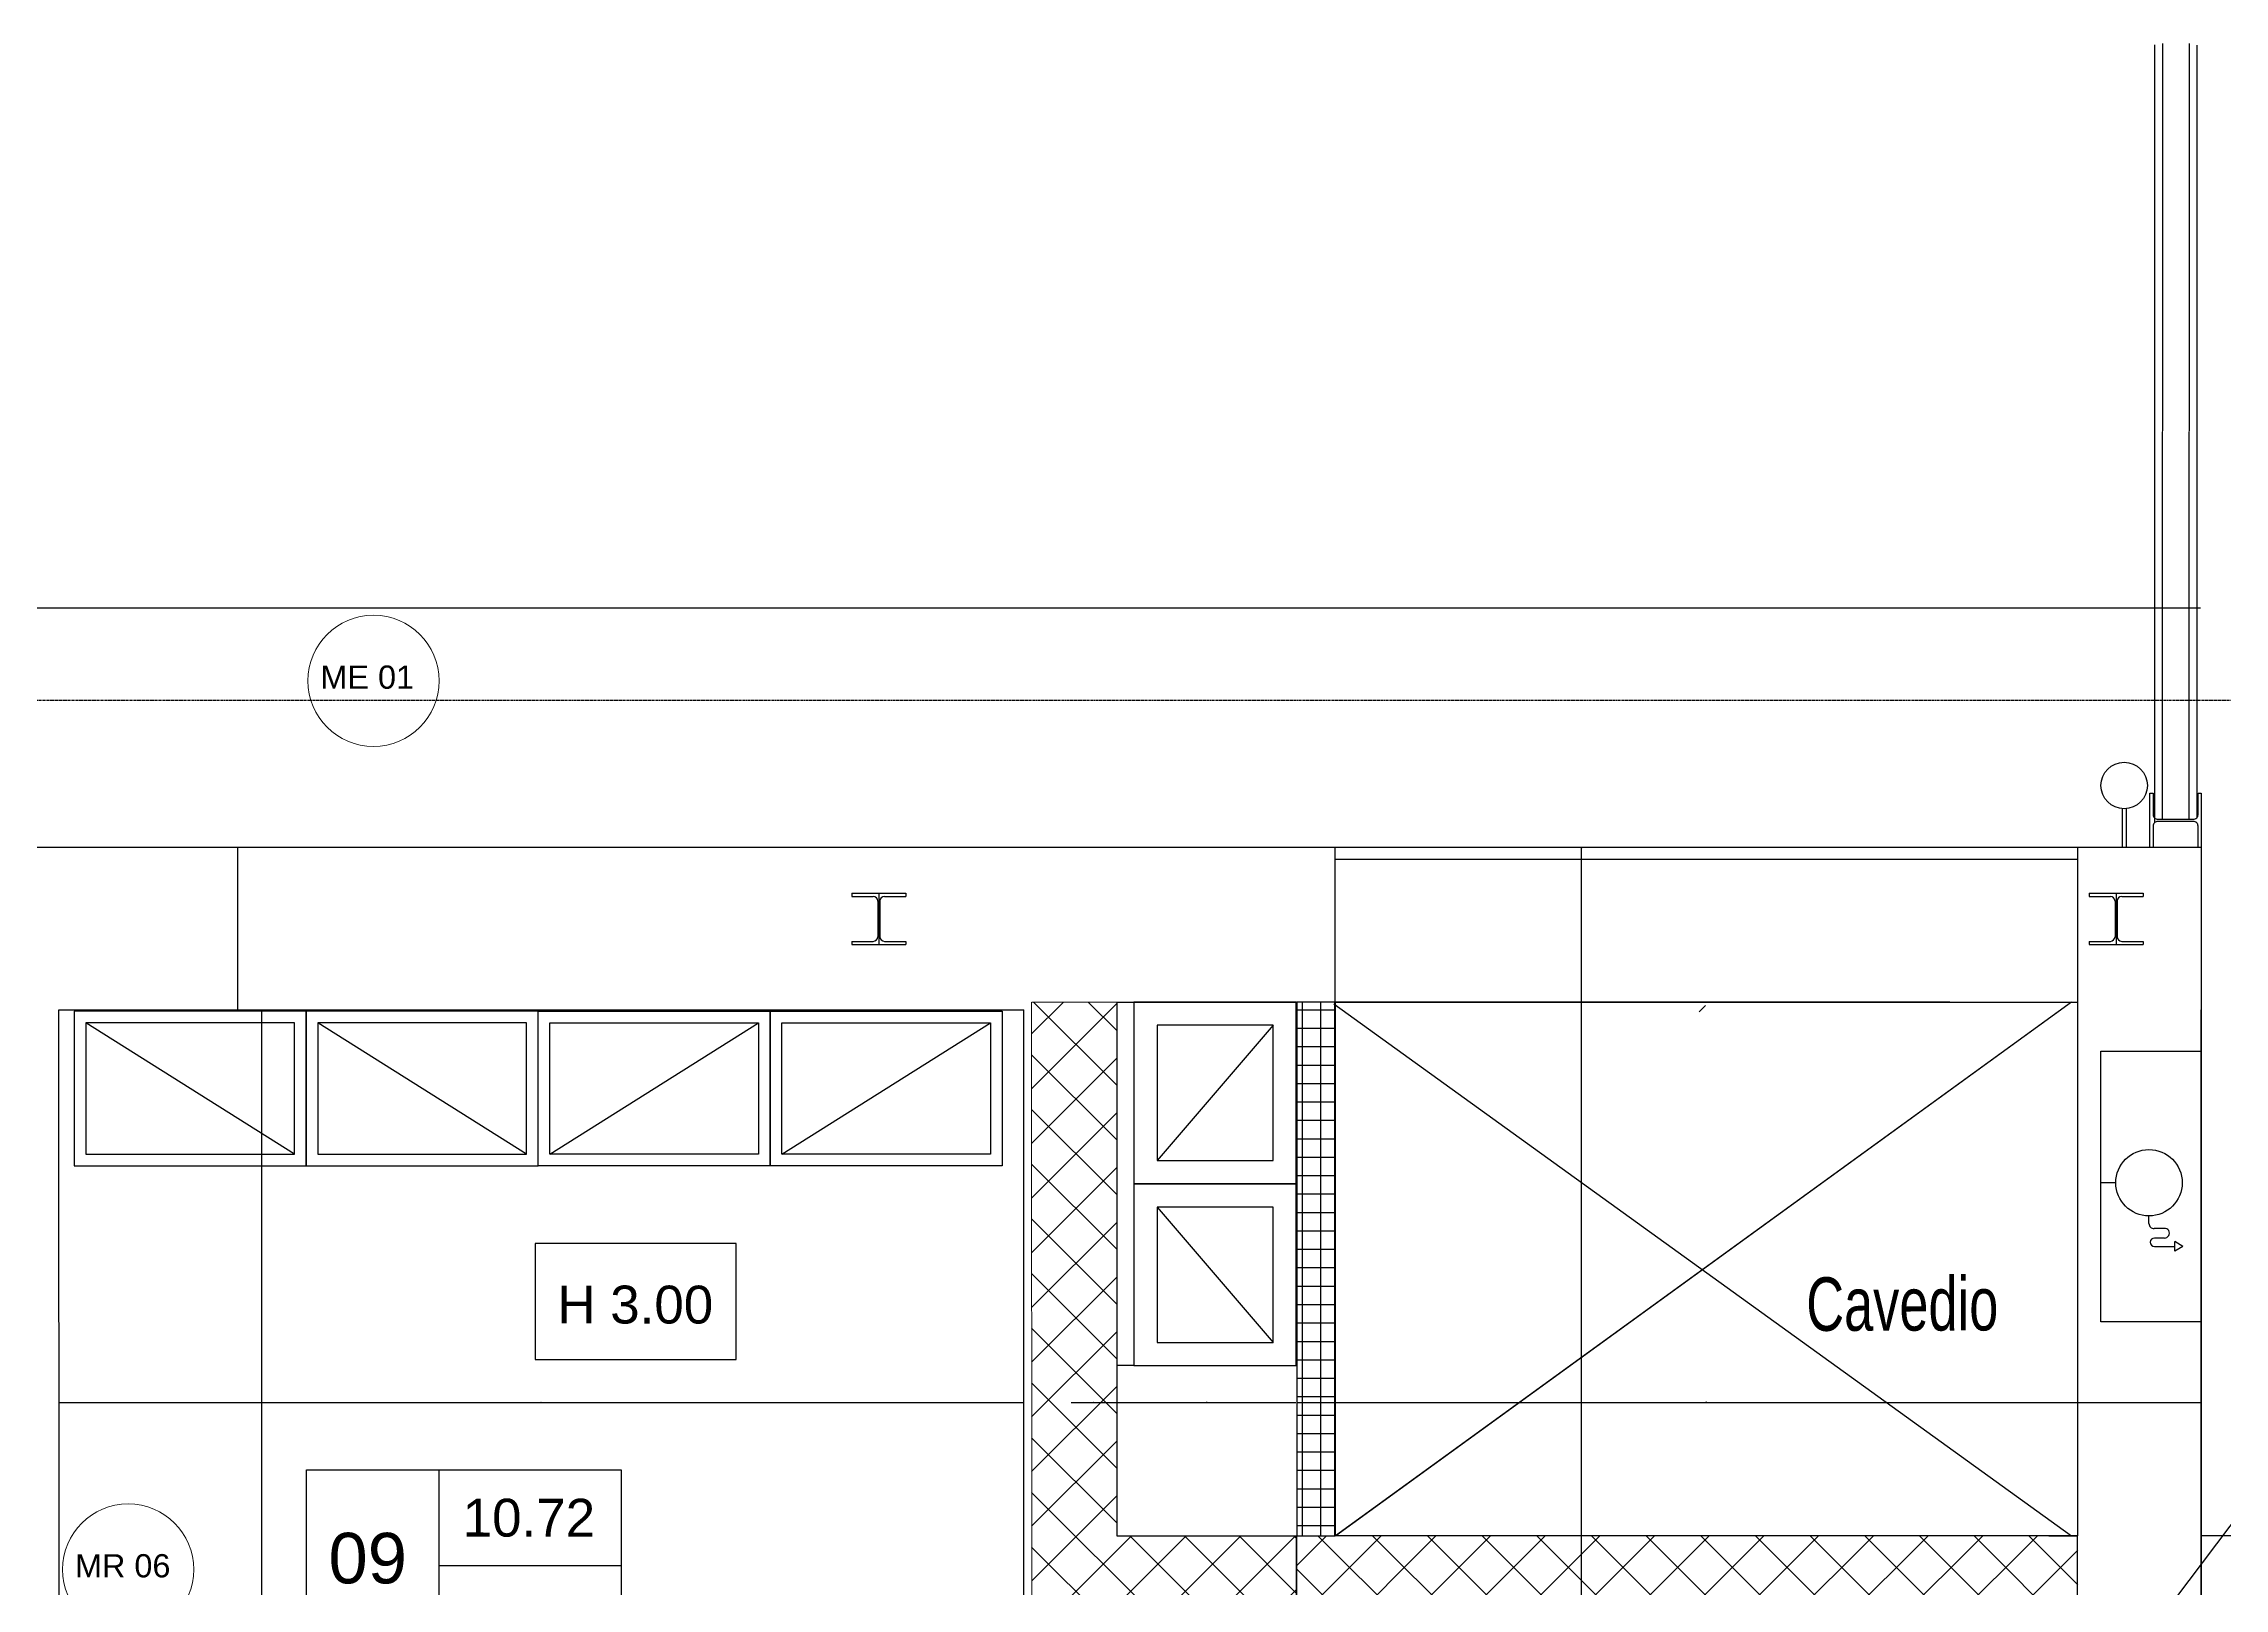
# Model space of a CAD drawing. Header units: millimetres. Extents: x -3782782348 to 131293, y -36553 to 57271.
# Drawn here: x 93347 to 93911, y -18177 to -17777 of the extents above; entities that cross this region are included whole.
import ezdxf

# ---------------------------------------------------------------- set-up
doc = ezdxf.new("R2010")
doc.units = ezdxf.units.MM
doc.header["$LTSCALE"] = 0.01
for name, pattern in [('ACAD_ISO03W100', [30, 12, -18]), ('CONTINOUS', [0]), ('HIDDEN', [0.375, 0.25, -0.125])]:
    doc.linetypes.add(name, pattern=pattern)
doc.layers.get('Defpoints').update_dxf_attribs({"color": 253})
for name, color, linetype in [('EPC QUARTO PILASTRI ACCIAIO DEFINITIVO', 1, 'ACAD_ISO03W100'), ('Idranti', 253, 'Continuous'), ('MAX MACCHINARIO', 252, 'Continuous'), ('MR_MURATURA REI 90', 255, 'Continuous'), ('X_Ascensori', 8, 'Continuous'), ('X_cavedi', 1, 'Continuous'), ('X_Esterno', 8, 'Continuous'), ('X_MURI', 8, 'Continuous'), ('X_Numerazione camere', 8, 'Continuous'), ('X_Proiezini', 1, 'Continuous'), ('X_quote 1', 253, 'Continuous'), ('X_Serramenti Int', 8, 'Continuous'), ('X_TESTI', 253, 'Continuous')]:
    doc.layers.add(name, color=color, linetype=linetype)
for name, color, linetype, lineweight in [('EPC RETINI PIANO INTERRATO DEFINITIVO', 4, 'Continuous', 0), ('EPC RETINI PIANO TERRENO', 4, 'Continuous', 0), ('EPC TERRENO DEFINITIVO PILASTRI', 2, 'Continuous', 0), ('MR_MURATURA REI SIMBOLI', 130, 'Continuous', 5)]:
    doc.layers.add(name, color=color, linetype=linetype, lineweight=lineweight)
doc.styles.add('nomi', font='arial.ttf')
doc.styles.add('QUOTE', font='simplex.shx', dxfattribs={"width": 0.7})
doc.styles.get("Standard").update_dxf_attribs({"font": 'arial.ttf'})
doc.dimstyles.get("Standard").update_dxf_attribs({"dimscale": 0, "dimtxt": 0.18, "dimasz": 0.18, "dimexe": 0.18, "dimexo": 0.0625, "dimgap": 0.09, "dimtad": 1, "dimdec": 0, "dimzin": 0, "dimdsep": 46, "dimtxsty": 'Standard', "dimcen": 0.09, "dimclrd": 256, "dimclre": 256, "dimclrt": 5, "dimadec": 0, "dimazin": 0, "dimtfac": 1, "dimtdec": 0, "dimtix": 1, "dimtofl": 0, "dimtmove": 2, "dimatfit": 3, "dimfxl": 1, "dimtolj": 1, "dimtzin": 0, "dimarcsym": 0})

# ---------------------------------------------------------------- blocks, each defined once
blk = doc.blocks.new('*D89')
at = {"layer": 'Defpoints', "color": 0, "transparency": 16777216}
for p in [(91683.73, -17923.15, 0), (93904.72, -17923.15, 0), (93904.72, -17923.15, 0)]:
    blk.add_point(p, dxfattribs=at)
at = {"layer": 'X_quote 1', "lineweight": -2, "transparency": 16777216}
blk.add_line((91683.91, -17923.15, 0), (93904.54, -17923.15, 0), dxfattribs=at)
at = {"layer": 'X_quote 1', "transparency": 16777216}
for points in [[(91683.91, -17923.12, 0), (91683.91, -17923.18, 0), (91683.73, -17923.15, 0)], [(93904.54, -17923.12, 0), (93904.54, -17923.18, 0), (93904.72, -17923.15, 0)]]:
    blk.add_solid(points, dxfattribs=at)
at = {"layer": 'X_quote 1', "color": 5, "transparency": 16777216, "insert": (92794.23, -17922.97, 0), "char_height": 0.18, "attachment_point": 5}
blk.add_mtext('\\A1;2221', dxfattribs=at)
blk = doc.blocks.new('*D349')
at = {"layer": 'Defpoints', "color": 0, "transparency": 16777216}
for p in [(93396.94, -17985.06, 0), (93411.94, -17985.06), (93414.17, -18027.06, 0)]:
    blk.add_point(p, dxfattribs=at)
at = {"layer": 'X_quote 1', "lineweight": -2, "transparency": 16777216}
blk.add_line((93396.94, -18026.88, 0), (93396.94, -17985.24, 0), dxfattribs=at)
at = {"layer": 'X_quote 1', "transparency": 16777216}
for points in [[(93396.91, -17985.24, 0), (93396.97, -17985.24, 0), (93396.94, -17985.06, 0)], [(93396.91, -18026.88, 0), (93396.97, -18026.88, 0), (93396.94, -18027.06, 0)]]:
    blk.add_solid(points, dxfattribs=at)
at = {"layer": 'X_quote 1', "color": 5, "transparency": 16777216, "insert": (93396.76, -18006.06, 0), "char_height": 0.18, "attachment_point": 5, "rotation": 90}
blk.add_mtext('\\A1;42', dxfattribs=at)
blk = doc.blocks.new('*D113')
at = {"layer": 'Defpoints', "color": 0, "transparency": 16777216}
for p in [(93350.71, -18027.05, 0), (93600.22, -18027.05, 0), (93600.22, -18128.56)]:
    blk.add_point(p, dxfattribs=at)
at = {"layer": 'X_quote 1', "lineweight": -2, "transparency": 16777216}
blk.add_line((93350.89, -18128.56), (93600.04, -18128.56), dxfattribs=at)
at = {"layer": 'X_quote 1', "transparency": 16777216}
for points in [[(93350.89, -18128.53), (93350.89, -18128.59), (93350.71, -18128.56)], [(93600.04, -18128.53), (93600.04, -18128.59), (93600.22, -18128.56)]]:
    blk.add_solid(points, dxfattribs=at)
at = {"layer": 'X_quote 1', "color": 5, "transparency": 16777216, "insert": (93475.46, -18128.38), "char_height": 0.18, "attachment_point": 5}
blk.add_mtext('\\A1;250', dxfattribs=at)
blk = doc.blocks.new('*D114')
at = {"layer": 'Defpoints', "color": 0, "transparency": 16777216}
for p in [(93612.24, -18128.56, 0), (93624.24, -18128.56, 0), (93624.24, -18128.56)]:
    blk.add_point(p, dxfattribs=at)
at = {"layer": 'X_quote 1', "lineweight": -2, "transparency": 16777216}
blk.add_line((93612.42, -18128.56), (93624.06, -18128.56), dxfattribs=at)
at = {"layer": 'X_quote 1', "transparency": 16777216}
for points in [[(93612.42, -18128.53), (93612.42, -18128.59), (93612.24, -18128.56)], [(93624.06, -18128.53), (93624.06, -18128.59), (93624.24, -18128.56)]]:
    blk.add_solid(points, dxfattribs=at)
at = {"layer": 'X_quote 1', "color": 5, "transparency": 16777216, "insert": (93618.24, -18128.38), "char_height": 0.18, "attachment_point": 5}
blk.add_mtext('\\A1;12', dxfattribs=at)
blk = doc.blocks.new('*D115')
at = {"layer": 'Defpoints', "color": 0, "transparency": 16777216}
for p in [(93624.24, -18128.56, 0), (93670.74, -18128.56, 0), (93670.74, -18128.56)]:
    blk.add_point(p, dxfattribs=at)
at = {"layer": 'X_quote 1', "lineweight": -2, "transparency": 16777216}
blk.add_line((93624.42, -18128.56), (93670.56, -18128.56), dxfattribs=at)
at = {"layer": 'X_quote 1', "transparency": 16777216}
for points in [[(93624.42, -18128.53), (93624.42, -18128.59), (93624.24, -18128.56)], [(93670.56, -18128.53), (93670.56, -18128.59), (93670.74, -18128.56)]]:
    blk.add_solid(points, dxfattribs=at)
at = {"layer": 'X_quote 1', "color": 5, "transparency": 16777216, "insert": (93647.49, -18128.38), "char_height": 0.18, "attachment_point": 5}
blk.add_mtext('\\A1;46', dxfattribs=at)
blk = doc.blocks.new('*D116')
at = {"layer": 'Defpoints', "color": 0, "transparency": 16777216}
for p in [(93670.74, -18128.56, 0), (93680.7, -18128.56, 0), (93680.7, -18128.56)]:
    blk.add_point(p, dxfattribs=at)
at = {"layer": 'X_quote 1', "lineweight": -2, "transparency": 16777216}
blk.add_line((93670.92, -18128.56), (93680.52, -18128.56), dxfattribs=at)
at = {"layer": 'X_quote 1', "transparency": 16777216}
for points in [[(93670.92, -18128.53), (93670.92, -18128.59), (93670.74, -18128.56)], [(93680.52, -18128.53), (93680.52, -18128.59), (93680.7, -18128.56)]]:
    blk.add_solid(points, dxfattribs=at)
at = {"layer": 'X_quote 1', "color": 5, "transparency": 16777216, "insert": (93675.72, -18128.38), "char_height": 0.18, "attachment_point": 5}
blk.add_mtext('\\A1;10', dxfattribs=at)
blk = doc.blocks.new('*D117')
at = {"layer": 'Defpoints', "color": 0, "transparency": 16777216}
for p in [(93624.24, -18128.56, 0), (93670.74, -18128.56, 0), (93670.74, -18128.56)]:
    blk.add_point(p, dxfattribs=at)
at = {"layer": 'X_quote 1', "lineweight": -2, "transparency": 16777216}
blk.add_line((93624.42, -18128.56), (93670.56, -18128.56), dxfattribs=at)
at = {"layer": 'X_quote 1', "transparency": 16777216}
for points in [[(93624.42, -18128.53), (93624.42, -18128.59), (93624.24, -18128.56)], [(93670.56, -18128.53), (93670.56, -18128.59), (93670.74, -18128.56)]]:
    blk.add_solid(points, dxfattribs=at)
at = {"layer": 'X_quote 1', "color": 5, "transparency": 16777216, "insert": (93647.49, -18128.38), "char_height": 0.18, "attachment_point": 5}
blk.add_mtext('\\A1;46', dxfattribs=at)
blk = doc.blocks.new('*D256')
at = {"layer": 'Defpoints', "color": 0, "transparency": 16777216}
for p in [(93872.72, -18128.56, 0), (93680.7, -18163.04, 0), (93872.72, -18163.04, 0)]:
    blk.add_point(p, dxfattribs=at)
at = {"layer": 'X_quote 1', "lineweight": -2, "transparency": 16777216}
blk.add_line((93680.88, -18128.56, 0), (93872.54, -18128.56, 0), dxfattribs=at)
at = {"layer": 'X_quote 1', "transparency": 16777216}
for points in [[(93680.88, -18128.53, 0), (93680.88, -18128.59, 0), (93680.7, -18128.56, 0)], [(93872.54, -18128.53, 0), (93872.54, -18128.59, 0), (93872.72, -18128.56, 0)]]:
    blk.add_solid(points, dxfattribs=at)
at = {"layer": 'X_quote 1', "color": 5, "transparency": 16777216, "insert": (93776.71, -18128.38, 0), "char_height": 0.18, "attachment_point": 5}
blk.add_mtext('\\A1;192', dxfattribs=at)
blk = doc.blocks.new('*D285')
at = {"layer": 'Defpoints', "color": 0, "transparency": 16777216}
for p in [(93744.45, -18163.04, 0), (93764.94, -18163.04, 0), (93764.94, -18185.03, 0)]:
    blk.add_point(p, dxfattribs=at)
at = {"layer": 'X_quote 1', "lineweight": -2, "transparency": 16777216}
for p, q in [((93764.87, -18163.04, 0), (93744.27, -18163.04, 0)), ((93744.45, -18184.85, 0), (93744.45, -18163.22, 0)), ((93764.87, -18185.03, 0), (93744.27, -18185.03, 0))]:
    blk.add_line(p, q, dxfattribs=at)
at = {"layer": 'X_quote 1', "transparency": 16777216}
for points in [[(93744.42, -18163.22, 0), (93744.48, -18163.22, 0), (93744.45, -18163.04, 0)], [(93744.42, -18184.85, 0), (93744.48, -18184.85, 0), (93744.45, -18185.03, 0)]]:
    blk.add_solid(points, dxfattribs=at)
at = {"layer": 'X_quote 1', "color": 5, "transparency": 16777216, "insert": (93744.27, -18174.04, 0), "char_height": 0.18, "attachment_point": 5, "rotation": 90}
blk.add_mtext('\\A1;22', dxfattribs=at)
blk = doc.blocks.new('*D286')
at = {"layer": 'Defpoints', "color": 0, "transparency": 16777216}
for p in [(93744.45, -18025.05, 0), (93744.45, -18025.05, 0), (93764.94, -18163.04, 0)]:
    blk.add_point(p, dxfattribs=at)
at = {"layer": 'X_quote 1', "lineweight": -2, "transparency": 16777216}
for p, q in [((93744.39, -18025.05, 0), (93744.27, -18025.05, 0)), ((93744.45, -18162.86, 0), (93744.45, -18025.23, 0)), ((93764.87, -18163.04, 0), (93744.27, -18163.04, 0))]:
    blk.add_line(p, q, dxfattribs=at)
at = {"layer": 'X_quote 1', "transparency": 16777216}
for points in [[(93744.42, -18025.23, 0), (93744.48, -18025.23, 0), (93744.45, -18025.05, 0)], [(93744.42, -18162.86, 0), (93744.48, -18162.86, 0), (93744.45, -18163.04, 0)]]:
    blk.add_solid(points, dxfattribs=at)
at = {"layer": 'X_quote 1', "color": 5, "transparency": 16777216, "insert": (93744.27, -18094.04, 0), "char_height": 0.18, "attachment_point": 5, "rotation": 90}
blk.add_mtext('\\A1;138', dxfattribs=at)
blk = doc.blocks.new('*D287')
at = {"layer": 'Defpoints', "color": 0, "transparency": 16777216}
for p in [(93744.45, -17985.11), (93744.45, -17985.11, 0), (93744.45, -18025.05, 0)]:
    blk.add_point(p, dxfattribs=at)
at = {"layer": 'X_quote 1', "lineweight": -2, "transparency": 16777216}
for p, q in [((93744.45, -18024.87, 0), (93744.45, -17985.29, 0)), ((93744.51, -17985.11, 0), (93744.63, -17985.11, 0)), ((93744.39, -18025.05, 0), (93744.27, -18025.05, 0))]:
    blk.add_line(p, q, dxfattribs=at)
at = {"layer": 'X_quote 1', "transparency": 16777216}
for points in [[(93744.42, -17985.29, 0), (93744.48, -17985.29, 0), (93744.45, -17985.11, 0)], [(93744.42, -18024.87, 0), (93744.48, -18024.87, 0), (93744.45, -18025.05, 0)]]:
    blk.add_solid(points, dxfattribs=at)
at = {"layer": 'X_quote 1', "color": 5, "transparency": 16777216, "insert": (93744.27, -18005.08, 0), "char_height": 0.18, "attachment_point": 5, "rotation": 90}
blk.add_mtext('\\A1;40', dxfattribs=at)
blk = doc.blocks.new('*D375')
at = {"layer": 'Defpoints', "color": 0, "transparency": 16777216}
for p in [(93403.09, -18027.41, 0), (93444.57, -18027.41, 0), (93464.78, -18427.06, 0)]:
    blk.add_point(p, dxfattribs=at)
at = {"layer": 'X_quote 1', "lineweight": -2, "transparency": 16777216}
for p, q in [((93444.51, -18027.41, 0), (93402.91, -18027.41, 0)), ((93403.09, -18426.88, 0), (93403.09, -18027.59, 0)), ((93464.72, -18427.06, 0), (93402.91, -18427.06, 0))]:
    blk.add_line(p, q, dxfattribs=at)
at = {"layer": 'X_quote 1', "transparency": 16777216}
for points in [[(93403.06, -18027.59, 0), (93403.12, -18027.59, 0), (93403.09, -18027.41, 0)], [(93403.06, -18426.88, 0), (93403.12, -18426.88, 0), (93403.09, -18427.06, 0)]]:
    blk.add_solid(points, dxfattribs=at)
at = {"layer": 'X_quote 1', "color": 5, "transparency": 16777216, "insert": (93402.9, -18227.24, 0), "char_height": 0.18, "attachment_point": 5, "rotation": 90}
blk.add_mtext('\\A1;400', dxfattribs=at)
blk = doc.blocks.new('*D400')
at = {"layer": 'Defpoints', "color": 0, "transparency": 16777216}
for p in [(93872.78, -18128.62, 0), (93904.72, -18128.62), (93904.72, -18128.62, 0)]:
    blk.add_point(p, dxfattribs=at)
at = {"layer": 'X_quote 1', "lineweight": -2, "transparency": 16777216}
for p, q in [((93872.78, -18128.55, 0), (93872.78, -18128.44, 0)), ((93872.96, -18128.62, 0), (93904.54, -18128.62, 0)), ((93904.72, -18128.55, 0), (93904.72, -18128.44, 0))]:
    blk.add_line(p, q, dxfattribs=at)
at = {"layer": 'X_quote 1', "transparency": 16777216}
for points in [[(93872.96, -18128.59, 0), (93872.96, -18128.65, 0), (93872.78, -18128.62, 0)], [(93904.54, -18128.59, 0), (93904.54, -18128.65, 0), (93904.72, -18128.62, 0)]]:
    blk.add_solid(points, dxfattribs=at)
at = {"layer": 'X_quote 1', "color": 5, "transparency": 16777216, "insert": (93888.75, -18128.43, 0), "char_height": 0.18, "attachment_point": 5}
blk.add_mtext('\\A1;32', dxfattribs=at)

msp = doc.modelspace()

# ---------------------------------------------------------------- hatches: boundary and pattern name
at = {"layer": 'EPC RETINI PIANO INTERRATO DEFINITIVO'}
h = msp.add_hatch(dxfattribs=at)
h.set_pattern_fill('_USER', color=256, scale=10, angle=45, style=0, double=1, pattern_type=0)
h.set_pattern_definition([(45, (96724.926, -73812.586), (-7.0710678, 7.0710678), []), (135, (96724.926, -73812.586), (-7.0710678, -7.0710678), [])])
h.paths.add_polyline_path([(93624.22, -18025.05), (93602.21, -18025.05), (93602.22, -18185.05), (93670.66, -18185.05), (93670.66, -18163.05), (93624.22, -18163.05)])
h.paths.add_polyline_path([(93610.74, -18111.65), (93630.61, -18111.65), (93630.61, -18127.05), (93610.74, -18127.05)], flags=24)
at = {"layer": 'EPC RETINI PIANO TERRENO'}
h = msp.add_hatch(dxfattribs=at)
h.set_pattern_fill('_USER', color=256, scale=10, angle=45, style=0, double=1, pattern_type=0)
h.set_pattern_definition([(45, (96724.996, -16955.019), (-7.071068, 7.071068), []), (135, (96724.996, -16955.019), (-7.071068, -7.071068), [])])
h.paths.add_polyline_path([(93670.79, -18427.06), (93670.78, -18427.06), (93670.78, -18435.08), (93692.78, -18435.08), (93692.79, -18185.06), (93857.79, -18185.06), (93857.78, -18435.08), (93857.79, -18435.08), (93865.28, -18435.08), (93872.79, -18435.08), (93872.78, -18163.06), (93865.28, -18163.06), (93670.79, -18163.06)])
at = {"layer": 'MR_MURATURA REI 90'}
h = msp.add_hatch(dxfattribs=at)
h.set_pattern_fill('NET', color=256, scale=1.5, angle=90, style=0)
h.set_pattern_definition([(90, (96725, -48259.4036), (-4.7625, 3e-16), []), (180, (96725, -48259.4036), (-6e-16, -4.7625), [])])
h.paths.add_polyline_path([(93670.8, -18163.04), (93680.7, -18163.04), (93680.7, -18025.05), (93670.8, -18025.05)])

# ---------------------------------------------------------------- linework, layer by layer
at = {"layer": 'EPC QUARTO PILASTRI ACCIAIO DEFINITIVO', "linetype": 'CONTINOUS'}
for p, q in [((93555.7, -17996.9, 0), (93569.7, -17996.9, 0)), ((93555.7, -17996.9, 0), (93555.7, -17997.75, 0)), ((93555.7, -17996.9, 0), (93569.7, -17996.9, 0)), ((93555.7, -17996.9, 0), (93555.7, -17997.75, 0)), ((93569.7, -17996.9, 0), (93569.7, -17997.75, 0)), ((93569.7, -17996.9, 0), (93569.7, -17997.75, 0)), ((93875.68, -17996.9, 0), (93889.68, -17996.9, 0)), ((93875.68, -17996.9, 0), (93875.68, -17997.75, 0)), ((93889.68, -17996.9, 0), (93889.68, -17997.75, 0)), ((93555.7, -17997.75, 0), (93561.22, -17997.75, 0)), ((93555.7, -17997.75, 0), (93561.22, -17997.75, 0)), ((93562.42, -17998.95, 0), (93562.42, -18008.15, 0)), ((93562.42, -17998.95, 0), (93562.42, -18008.15, 0)), ((93562.97, -17998.95, 0), (93562.97, -18008.15, 0)), ((93562.97, -17998.95, 0), (93562.97, -18008.15, 0)), ((93564.17, -17997.75, 0), (93569.7, -17997.75, 0)), ((93564.17, -17997.75, 0), (93569.7, -17997.75, 0)), ((93875.68, -17997.75, 0), (93881.2, -17997.75, 0)), ((93882.4, -17998.95, 0), (93882.4, -18008.15, 0)), ((93882.95, -17998.95, 0), (93882.95, -18008.15, 0)), ((93884.15, -17997.75, 0), (93889.68, -17997.75, 0)), ((93555.7, -18009.35, 0), (93561.22, -18009.35, 0)), ((93555.7, -18009.35, 0), (93555.7, -18010.2, 0)), ((93555.7, -18009.35, 0), (93561.22, -18009.35, 0)), ((93555.7, -18009.35, 0), (93555.7, -18010.2, 0)), ((93555.7, -18010.2, 0), (93569.7, -18010.2, 0)), ((93555.7, -18010.2, 0), (93569.7, -18010.2, 0)), ((93564.17, -18009.35, 0), (93569.7, -18009.35, 0)), ((93564.17, -18009.35, 0), (93569.7, -18009.35, 0)), ((93569.7, -18009.35, 0), (93569.7, -18010.2, 0)), ((93569.7, -18009.35, 0), (93569.7, -18010.2, 0)), ((93875.68, -18009.35, 0), (93881.2, -18009.35, 0)), ((93875.68, -18009.35, 0), (93875.68, -18010.2, 0)), ((93875.68, -18010.2, 0), (93889.68, -18010.2, 0)), ((93884.15, -18009.35, 0), (93889.68, -18009.35, 0)), ((93889.68, -18009.35, 0), (93889.68, -18010.2, 0))]:
    msp.add_line(p, q, dxfattribs=at)
at = {"layer": 'EPC QUARTO PILASTRI ACCIAIO DEFINITIVO', "linetype": 'CONTINOUS', "ltscale": 0.01}
for p, q in [((93562.7, -17996.9, 0), (93562.7, -18010.2, 0)), ((93562.7, -17996.9, 0), (93562.7, -18010.2, 0)), ((93882.68, -17996.9, 0), (93882.68, -18010.2, 0))]:
    msp.add_line(p, q, dxfattribs=at)
at = {"layer": 'EPC QUARTO PILASTRI ACCIAIO DEFINITIVO', "linetype": 'CONTINOUS'}
msp.add_lwpolyline([(93904.72, -17971.06), (93904.72, -17985.06), (93903.87, -17985.06), (93903.87, -17979.54, 0.414214), (93902.67, -17978.34), (93893.47, -17978.34, 0.414214), (93892.27, -17979.54), (93892.27, -17985.06), (93891.42, -17985.06), (93891.42, -17971.06), (93892.27, -17971.06), (93892.27, -17976.59, 0.414214), (93893.47, -17977.79), (93902.67, -17977.79, 0.414214), (93903.87, -17976.59), (93903.87, -17971.06)], format="xyb", close=True, dxfattribs=at)
for centre, start, end in [((93561.22, -17998.95, 0), 0, 90), ((93561.22, -17998.95, 0), 0, 90), ((93564.17, -17998.95, 0), 90, 180), ((93564.17, -17998.95, 0), 90, 180), ((93881.2, -17998.95, 0), 0, 90), ((93884.15, -17998.95, 0), 90, 180), ((93561.22, -18008.15, 0), 270, 0), ((93561.22, -18008.15, 0), 270, 0), ((93564.17, -18008.15, 0), 180, 270), ((93564.17, -18008.15, 0), 180, 270), ((93881.2, -18008.15, 0), 270, 0), ((93884.15, -18008.15, 0), 180, 270)]:
    msp.add_arc(centre, 1.2, start, end, dxfattribs=at)
at = {"layer": 'EPC TERRENO DEFINITIVO PILASTRI'}
for p, q in [((93865.23, -18163.04, 0), (93670.74, -18163.04, 0)), ((93670.77, -18435.05, 0), (93670.8, -18163.04, 0)), ((93865.28, -18163.03, 0), (93670.79, -18163.03, 0)), ((93865.23, -18163.04, 0), (93872.78, -18163.04, 0))]:
    msp.add_line(p, q, dxfattribs=at)
at = {"layer": 'EPC TERRENO DEFINITIVO PILASTRI', "elevation": 0}
msp.add_lwpolyline([(93602.22, -18025.05), (93624.22, -18025.05), (93624.22, -18163.05), (93670.66, -18163.05), (93670.66, -18185.05), (93602.22, -18185.05), (93602.21, -18025.05)], dxfattribs=at)
at = {"layer": 'Idranti'}
for p, q in [((93878.72, -18107.75), (93878.72, -18037.75)), ((93878.72, -18037.75), (93904.72, -18037.75)), ((93904.72, -18037.75), (93904.72, -18107.75)), ((93882.59, -18071.77), (93878.72, -18071.77)), ((93891.18, -18082.32), (93891.18, -18080.36)), ((93895.13, -18083.57), (93892.53, -18083.57)), ((93895.19, -18086.06), (93892.58, -18086.06)), ((93899.96, -18088.24), (93897.86, -18086.98)), ((93897.86, -18089.5), (93897.86, -18086.98)), ((93892.58, -18088.24), (93897.86, -18088.24)), ((93899.96, -18088.24), (93897.86, -18089.5)), ((93904.72, -18107.75), (93878.72, -18107.75))]:
    msp.add_line(p, q, dxfattribs=at)
msp.add_circle((93891.18, -18071.77), 8.59, dxfattribs=at)
for centre, radius, start, end in [((93892.43, -18082.32), 1.25, 180, 274.2996), ((93892.58, -18087.15), 1.09, 90, 270), ((93895.22, -18084.82), 1.25, 268.3459, 94.2996)]:
    msp.add_arc(centre, radius, start, end, dxfattribs=at)
at = {"layer": 'MAX MACCHINARIO'}
msp.add_line((93774.87, -18027.56), (93776.45, -18025.98), dxfattribs=at)
at = {"layer": 'MR_MURATURA REI 90', "elevation": 0}
msp.add_lwpolyline([(93670.8, -18163.04), (93680.7, -18163.04), (93680.7, -18025.05), (93670.8, -18025.05)], close=True, dxfattribs=at)
at = {"layer": 'MR_MURATURA REI SIMBOLI'}
for centre in [(93432.01, -17942, 0), (93368.55, -18171.77, 0)]:
    msp.add_circle(centre, 16.97, dxfattribs=at)
at = {"layer": 'X_Ascensori'}
for p, q in [((93411.57, -18064.41, 0), (93357.57, -18030.41, 0)), ((93471.57, -18064.41, 0), (93417.57, -18030.41, 0)), ((93477.57, -18064.41, 0), (93531.57, -18030.41, 0)), ((93537.57, -18064.41, 0), (93591.57, -18030.41, 0))]:
    msp.add_line(p, q, dxfattribs=at)
at = {"layer": 'X_Ascensori', "elevation": 0}
for points in [[(93354.57, -18027.41), (93354.57, -18067.41), (93414.57, -18067.41), (93414.57, -18027.41)], [(93357.57, -18030.41), (93357.57, -18064.41), (93411.57, -18064.41), (93411.57, -18030.41)], [(93414.57, -18027.41), (93414.57, -18067.41), (93474.57, -18067.41), (93474.57, -18027.41)], [(93417.57, -18030.41), (93417.57, -18064.41), (93471.57, -18064.41), (93471.57, -18030.41)], [(93534.57, -18027.41), (93534.57, -18067.41), (93474.57, -18067.41), (93474.57, -18027.41)], [(93531.57, -18030.41), (93531.57, -18064.41), (93477.57, -18064.41), (93477.57, -18030.41)], [(93594.57, -18027.41), (93594.57, -18067.41), (93534.57, -18067.41), (93534.57, -18027.41)], [(93591.57, -18030.41), (93591.57, -18064.41), (93537.57, -18064.41), (93537.57, -18030.41)]]:
    msp.add_lwpolyline(points, close=True, dxfattribs=at)
at = {"layer": 'X_cavedi'}
for p, q in [((93884.26, -17975.06), (93884.26, -17985.06)), ((93885.26, -17975.06), (93885.26, -17985.06))]:
    msp.add_line(p, q, dxfattribs=at)
at = {"layer": 'X_cavedi', "ltscale": 0.5}
for p, q in [((93872.78, -17985.11), (93680.7, -17985.11)), ((93680.7, -17988.13), (93872.78, -17988.13)), ((93839.64, -18025.05, 0), (93680.7, -18025.05, 0)), ((93871.12, -18025.07), (93680.79, -18163.06, 0)), ((93871.18, -18025.05, 0), (93680.86, -18163.04, 0)), ((93680.37, -18025.52, 0), (93871.12, -18163.06, 0))]:
    msp.add_line(p, q, dxfattribs=at)
at = {"layer": 'X_cavedi', "ltscale": 30}
for p, q in [((93664.64, -18031.05, 0), (93634.64, -18066.05, 0)), ((93634.64, -18078.05, 0), (93664.64, -18113.05, 0)), ((93628.64, -18119.05, 0), (93624.24, -18119.05, 0))]:
    msp.add_line(p, q, dxfattribs=at)
at = {"layer": 'X_cavedi', "ltscale": 30, "elevation": 0}
for points in [[(93628.64, -18072.05), (93670.64, -18072.05), (93670.64, -18025.05), (93628.64, -18025.05)], [(93634.64, -18066.05), (93664.64, -18066.05), (93664.64, -18031.05), (93634.64, -18031.05)], [(93628.64, -18119.05), (93670.64, -18119.05), (93670.64, -18072.05), (93628.64, -18072.05)], [(93634.64, -18113.05), (93664.64, -18113.05), (93664.64, -18078.05), (93634.64, -18078.05)]]:
    msp.add_lwpolyline(points, close=True, dxfattribs=at)
at = {"layer": 'X_cavedi', "elevation": 0}
for points in [[(93872.78, -18163.06), (93680.64, -18163.06), (93680.64, -18025.07), (93872.78, -18025.07)], [(93872.78, -18163.04), (93680.71, -18163.04), (93680.71, -18025.05), (93872.78, -18025.05)]]:
    msp.add_lwpolyline(points, dxfattribs=at)
at = {"layer": 'X_cavedi'}
msp.add_circle((93884.76, -17969.06), 6, dxfattribs=at)
at = {"layer": 'X_Esterno'}
for p, q in [((93894.65, -17777.24, 0), (93894.63, -17977.79, 0)), ((93901.55, -17777.24, 0), (93901.53, -17977.79, 0)), ((93892.65, -17777.57, 0), (93892.63, -17978.69, 0)), ((93903.55, -17777.61, 0), (93903.53, -17977.43, 0))]:
    msp.add_line(p, q, dxfattribs=at)
at = {"layer": 'X_MURI', "ltscale": 30}
for p, q in [((93436.74, -17985.06), (93214.66, -17985.06)), ((93680.7, -17985.06), (93436.74, -17985.06)), ((93904.72, -17985.06), (93872.78, -17985.06)), ((93350.66, -18027.06, 0), (93600.22, -18027.05, 0)), ((93350.72, -18249.58, 0), (93350.66, -18027.06, 0))]:
    msp.add_line(p, q, dxfattribs=at)
at = {"layer": 'X_MURI', "ltscale": 4}
for p, q in [((93680.7, -18025.05, 0), (93680.7, -17985.06)), ((93872.78, -18029.34, 0), (93872.78, -17985.06)), ((93904.72, -17985.06), (93904.72, -18558.06)), ((93872.78, -18163.06, 0), (93872.78, -18029.34, 0)), ((93872.73, -18435.06, 0), (93872.72, -18163.04, 0))]:
    msp.add_line(p, q, dxfattribs=at)
at = {"layer": 'X_MURI'}
for p, q in [((93624.24, -18025.05, 0), (93670.8, -18025.05, 0)), ((93680.7, -18025.05, 0), (93680.68, -18025.05, 0)), ((93680.68, -18025.05, 0), (93680.7, -18025.05, 0)), ((93680.7, -18025.05, 0), (93680.7, -18163.04, 0)), ((93600.22, -18427.05, 0), (93600.22, -18027.05, 0)), ((93865.29, -18163.04, 0), (93872.78, -18163.04, 0))]:
    msp.add_line(p, q, dxfattribs=at)
at = {"layer": 'X_MURI', "ltscale": 30, "elevation": 0}
msp.add_lwpolyline([(93624.28, -18025.05), (93624.28, -18163.05), (93670.83, -18163.05)], dxfattribs=at)
at = {"layer": 'X_MURI', "ltscale": 30}
msp.add_lwpolyline([(93904.72, -18431.85), (93904.72, -18027.06)], dxfattribs=at)
at = {"layer": 'X_Numerazione camere'}
for p, q in [((93448.93, -18145.96, 0), (93448.93, -18195.5, 0)), ((93448.93, -18145.96, 0), (93448.93, -18195.5, 0)), ((93448.93, -18170.73, 0), (93496.09, -18170.73, 0)), ((93448.93, -18170.73, 0), (93496.09, -18170.73, 0))]:
    msp.add_line(p, q, dxfattribs=at)
at = {"layer": 'X_Numerazione camere', "elevation": 0}
for points in [[(93473.82, -18117.47), (93525.78, -18117.47), (93525.78, -18087.47), (93473.82, -18087.47)], [(93414.71, -18145.96), (93496.09, -18145.96), (93496.09, -18195.5), (93414.71, -18195.5)], [(93414.71, -18145.96), (93496.09, -18145.96), (93496.09, -18195.5), (93414.71, -18195.5)]]:
    msp.add_lwpolyline(points, close=True, dxfattribs=at)
at = {"layer": 'X_Proiezini', "linetype": 'HIDDEN', "ltscale": 100}
msp.add_line((93934.72, -17947.04, 0), (91651.73, -17947.04, 0), dxfattribs=at)
at = {"layer": 'X_Serramenti Int'}
msp.add_line((94059.66, -18163.07, 0), (93904.72, -18163.07, 0), dxfattribs=at)
at = {"layer": 'X_TESTI'}
msp.add_line((94047.63, -17980.68, 0), (93867.13, -18220.14, 0), dxfattribs=at)

# ---------------------------------------------------------------- texts
at = {"layer": 'MR_MURATURA REI SIMBOLI', "char_height": 6, "width": 116.6418, "attachment_point": 4, "rotation": 0.0442, "style": 'nomi'}
for s, insert in [('ME 01', (93418.27, -17941.09, 0)), ('MR 06', (93354.8, -18170.86, 0))]:
    msp.add_mtext(s, dxfattribs=dict(at, insert=insert))
at = {"layer": 'X_Numerazione camere', "char_height": 8.1648, "width": 81.6493, "attachment_point": 6, "rotation": 359.9558, "style": 'nomi'}
for s, insert in [('{\\H1.2x;H 3.00}', (93519.86, -18103.35, 0)), ('{\\H1.2x;10.72}', (93489.32, -18158.46, 0))]:
    msp.add_mtext(s, dxfattribs=dict(at, insert=insert))
at = {"layer": 'X_Numerazione camere', "color": 1, "insert": (93440.66, -18168.93, 0), "char_height": 8.1648, "width": 81.6493, "attachment_point": 6, "rotation": 359.9558, "style": 'nomi'}
msp.add_mtext('{\\H1.6x;09}', dxfattribs=at)
at = {"layer": 'X_TESTI', "insert": (93802.57, -18110.27, 0), "char_height": 1.2701, "width": 124.8693, "attachment_point": 7, "rotation": 0.1491, "style": 'QUOTE'}
msp.add_mtext('{\\fArial|b0|i0|c0|p34;\\H10.9x;Cavedio}', dxfattribs=at)

# ---------------------------------------------------------------- dimensions: what is measured, and where the dimension line sits
at = {"layer": 'X_quote 1'}
for base, p1, p2, override, picture, middle in [((93904.72, -17923.15, 0), (91683.73, -17923.15, 0), (93904.72, -17923.15, 0), {"dimscale": 1, "dimse1": 1, "dimse2": 1}, '*D89', (92794.23, -17922.97, 0)), ((93600.22, -18128.56, 0), (93350.71, -18027.05, 0), (93600.22, -18027.05, 0), {"dimscale": 1, "dimse1": 1, "dimse2": 1}, '*D113', (93475.46, -18128.38, 0)), ((93624.24, -18128.56, 0), (93612.24, -18128.56, 0), (93624.24, -18128.56, 0), {"dimscale": 1, "dimse1": 1, "dimse2": 1}, '*D114', (93618.24, -18128.38, 0)), ((93670.7372, -18128.5596, 0), (93624.2379, -18128.5596, 0), (93670.7372, -18128.5596, 0), {"dimscale": 1, "dimse1": 1, "dimse2": 1}, '*D115', (93647.4875, -18128.3777, 0)), ((93670.7372, -18128.5596, 0), (93624.2379, -18128.5596, 0), (93670.7372, -18128.5596, 0), {"dimscale": 1, "dimse1": 1, "dimse2": 1}, '*D117', (93647.4875, -18128.3777, 0)), ((93680.7, -18128.56, 0), (93670.74, -18128.56, 0), (93680.7, -18128.56, 0), {"dimscale": 1, "dimse1": 1, "dimse2": 1}, '*D116', (93675.72, -18128.38, 0)), ((93872.72, -18128.56, 0), (93680.7, -18163.04, 0), (93872.72, -18163.04, 0), {"dimscale": 1, "dimse1": 1, "dimse2": 1}, '*D256', (93776.71, -18128.38, 0)), ((93904.72, -18128.62, 0), (93872.78, -18128.62, 0), (93904.72, -18128.62), {"dimscale": 1}, '*D400', (93888.75, -18128.43, 0))]:
    dim = msp.add_linear_dim(base=base, p1=p1, p2=p2, dimstyle='Standard', override=override, dxfattribs=at)
    dim.commit()
    dim.dimension.update_dxf_attribs({"geometry": picture, "text_midpoint": middle})
for base, p1, p2, override, picture, middle in [((93396.94, -17985.06, 0), (93414.17, -18027.06, 0), (93411.94, -17985.06), {"dimscale": 1, "dimse1": 1, "dimse2": 1}, '*D349', (93396.76, -18006.06, 0)), ((93744.45, -17985.11, 0), (93744.45, -18025.05, 0), (93744.45, -17985.11), {"dimscale": 1}, '*D287', (93744.27, -18005.08, 0)), ((93744.45, -18025.05, 0), (93764.94, -18163.04, 0), (93744.45, -18025.05, 0), {"dimscale": 1}, '*D286', (93744.27, -18094.04, 0)), ((93403.09, -18027.41, 0), (93464.78, -18427.06, 0), (93444.57, -18027.41, 0), {"dimscale": 1}, '*D375', (93402.9, -18227.24, 0)), ((93744.45, -18163.04, 0), (93764.94, -18185.03, 0), (93764.94, -18163.04, 0), {"dimscale": 1}, '*D285', (93744.27, -18174.04, 0))]:
    dim = msp.add_linear_dim(base=base, p1=p1, p2=p2, angle=90, dimstyle='Standard', override=override, dxfattribs=at)
    dim.commit()
    dim.dimension.update_dxf_attribs({"geometry": picture, "text_midpoint": middle})

doc.saveas('drawing.dxf')
